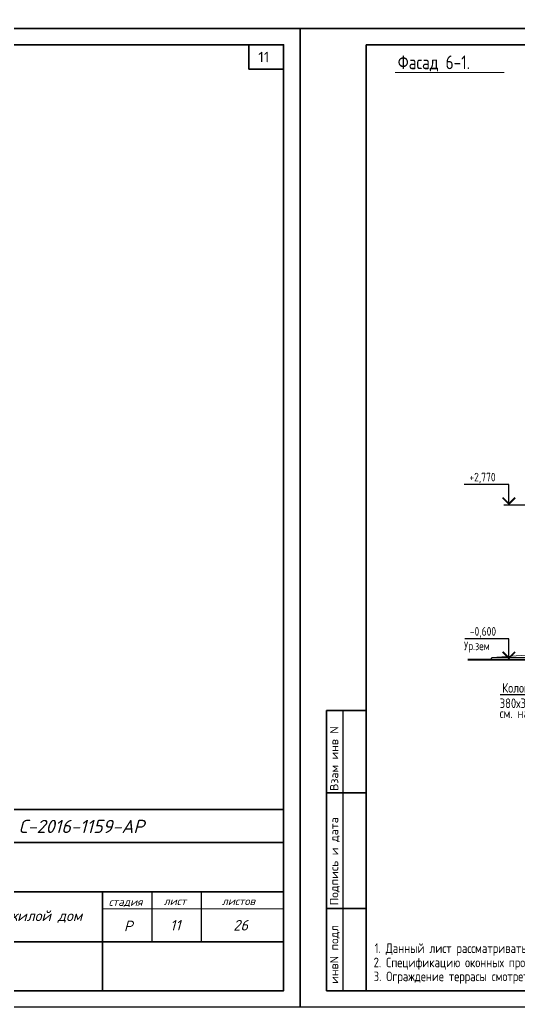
# Model space of a CAD drawing. Extents: x -12289450 to -10763036, y -7834513 to -6150123.
# Drawn here: x -11152186 to -11141270, y -7715920 to -7694349 of the extents above; entities that cross this region are included whole.
import ezdxf
from ezdxf.enums import TextEntityAlignment as Align

# ---------------------------------------------------------------- set-up
doc = ezdxf.new("R2010")
doc.units = 0
doc.header["$LTSCALE"] = 25
for name, color, linetype in [('003-ТЕКСТ', 7, 'Continuous'), ('Annotation - Text', 7, 'Continuous'), ('ArchiCAD', 7, 'Continuous'), ('EEE', 7, 'Continuous'), ('kassa', 7, 'Continuous'), ('Новое', 51, 'Continuous'), ('Примечания', 7, 'Continuous')]:
    doc.layers.add(name, color=color, linetype=linetype)
doc.layers.add('Интерьер - Лестница_Ном_пера__21', color=7, linetype='Continuous', lineweight=40)
doc.styles.add('gismo', font='isocpeui.ttf')
doc.styles.add('GOST 2.304', font='cs_gost2304.shx')
doc.styles.add('SIMP701', font='simplex701.shx')
doc.styles.get("Standard").update_dxf_attribs({"font": 'arial.ttf'})

msp = doc.modelspace()

# ---------------------------------------------------------------- linework, layer by layer
at = {"lineweight": 25, "ltscale": 20}
msp.add_line((-11139910.5, -7709098.6), (-11141685.2, -7709098.6), dxfattribs=at)
at = {"layer": 'ArchiCAD', "color": 7, "linetype": 'Continuous', "lineweight": 35}
for p, q in [((-11145482.9, -7709440), (-11144619, -7709440)), ((-11145482.9, -7709440), (-11145482.9, -7715559.9)), ((-11145483, -7711239.9), (-11144619, -7711239.9)), ((-11159738.8, -7711599.9), (-11146419, -7711599.9)), ((-11155058.8, -7712319.9), (-11146419, -7712319.9)), ((-11159738.8, -7713399.9), (-11146419, -7713399.9)), ((-11150378.9, -7713399.9), (-11150378.9, -7715559.9)), ((-11145483, -7713759.9), (-11144619, -7713759.9)), ((-11155058.8, -7714491.3), (-11146419, -7714491.3)), ((-11145483, -7715559.9), (-11144619, -7715559.9))]:
    msp.add_line(p, q, dxfattribs=at)
for points in [[(-11174858.9, -7694896.2), (-11146419, -7694896.2), (-11146419, -7715560.1), (-11174858.9, -7715560.1)], [(-11144619, -7694896.2), (-11116179.1, -7694896.2), (-11116179.1, -7715560.1), (-11144619, -7715560.1)], [(-11146419, -7715559.9), (-11159738.8, -7715559.9), (-11159738.8, -7711599.9), (-11146419, -7711599.9), (-11146419, -7715559.9)]]:
    msp.add_lwpolyline(points, close=True, dxfattribs=at)
at = {"layer": 'ArchiCAD', "color": 7, "linetype": 'Continuous', "lineweight": 35, "extrusion": (1, 0, 0), "elevation": -11147180.8}
msp.add_lwpolyline([(-7694896.2, 0), (-7695429.4, 0)], dxfattribs=at)
at = {"layer": 'ArchiCAD', "color": 7, "linetype": 'Continuous', "lineweight": 35, "extrusion": (0, 1, 0), "elevation": -7695429.4}
msp.add_lwpolyline([(11147180.8, 0), (11146419, 0)], dxfattribs=at)
at = {"layer": 'EEE', "lineweight": 15}
msp.add_line((-11143979.4, -7695500.8), (-11141600.3, -7695500.8), dxfattribs=at)
at = {"layer": 'kassa', "lineweight": 15}
msp.add_line((-11150378.9, -7713771.3), (-11146419, -7713771.3), dxfattribs=at)
at = {"layer": 'Интерьер - Лестница_Ном_пера__21', "lineweight": 9}
for p, q in [((-11141885.9, -7708300.7), (-11141865.9, -7708280.7)), ((-11141885.9, -7708320.7), (-11141885.9, -7708300.7)), ((-11141865.9, -7708280.7), (-11140915.9, -7708212.9))]:
    msp.add_line(p, q, dxfattribs=at)
at = {"layer": 'Интерьер - Лестница_Ном_пера__21', "linetype": 'Continuous'}
for points in [[(-11142390.8, -7708320.7), (-11140695.9, -7708320.7)], [(-11141858.6, -7708320.7), (-11140695.9, -7708320.7)]]:
    msp.add_lwpolyline(points, dxfattribs=at)
at = {"layer": 'Интерьер - Лестница_Ном_пера__21', "lineweight": 0}
msp.add_lwpolyline([(-11141865.9, -7708280.7), (-11140675.9, -7708280.7)], dxfattribs=at)
at = {"layer": 'Новое', "color": 7, "linetype": 'Continuous'}
for p, q in [((-11145123, -7709440), (-11145123, -7715559.9)), ((-11149298.9, -7713399.9), (-11149298.9, -7714491.3)), ((-11148219, -7713399.9), (-11148219, -7714491.3))]:
    msp.add_line(p, q, dxfattribs=at)
for points in [[(-11172518.9, -7672261.3), (-11141019, -7672261.3), (-11141019, -7694536.2), (-11172518.9, -7694536.2)], [(-11172518.9, -7672261.3), (-11141019, -7672261.3), (-11141019, -7694536.2), (-11172518.9, -7694536.2)], [(-11176298.9, -7694536.2), (-11146059, -7694536.2), (-11146059, -7715920.1), (-11176298.9, -7715920.1)], [(-11176298.9, -7694536.2), (-11146059, -7694536.2), (-11146059, -7715920.1), (-11176298.9, -7715920.1)], [(-11176298.9, -7694536.2), (-11146059, -7694536.2), (-11146059, -7715920.1), (-11176298.9, -7715920.1)], [(-11176298.9, -7694536.2), (-11146059, -7694536.2), (-11146059, -7715920.1), (-11176298.9, -7715920.1)], [(-11146059, -7694536.2), (-11115819.1, -7694536.2), (-11115819.1, -7715920.1), (-11146059, -7715920.1)], [(-11146059, -7694536.2), (-11115819.1, -7694536.2), (-11115819.1, -7715920.1), (-11146059, -7715920.1)]]:
    msp.add_lwpolyline(points, close=True, dxfattribs=at)
at = {"layer": 'Примечания', "linetype": 'Continuous', "lineweight": 25, "ltscale": 75}
for p, q in [((-11141495.4, -7704500.7), (-11142472.3, -7704500.7)), ((-11141495.4, -7704950.7), (-11141495.4, -7704500.7)), ((-11140418.1, -7704950.7), (-11141607.9, -7704950.7)), ((-11141495.4, -7707870.7), (-11142462.9, -7707870.7)), ((-11141495.4, -7708320.7), (-11141495.4, -7707870.7))]:
    msp.add_line(p, q, dxfattribs=at)
at = {"layer": 'Примечания', "linetype": 'Continuous', "lineweight": 25, "ltscale": 75, "const_width": 37.5}
for points in [[(-11141632.1, -7704787.5), (-11141495.4, -7704924.2), (-11141358.6, -7704787.5)], [(-11141632.1, -7708157.5), (-11141495.4, -7708294.2), (-11141358.6, -7708157.5)]]:
    msp.add_lwpolyline(points, dxfattribs=at)

# ---------------------------------------------------------------- texts
at = {"insert": (-11146971.9, -7695048.5), "char_height": 228.541, "width": 435.317, "attachment_point": 1}
msp.add_mtext('{\\Fsimplex|c0;11}', dxfattribs=at)
at = {"layer": '003-ТЕКСТ', "lineweight": 30, "style": 'SIMP701'}
for s, height, p in [('Взам инв N', 180, (-11145225.1, -7711193.5)), ('Подпись и дата', 179.997, (-11145225.1, -7713694.6)), ('инвN подл', 180, (-11145225.1, -7715406.7))]:
    msp.add_text(s, height=height, rotation=90, dxfattribs=at).set_placement(p)
at = {"layer": 'Annotation - Text', "color": 0, "lineweight": 25}
for s, height, style, p in [('Фасад 6-1.', 300, 'GOST 2.304', (-11143924.9, -7695428.4)), ('Колонна К2', 210, 'GOST 2.304', (-11141642, -7709049)), ('380х380', 210, 'GOST 2.304', (-11141699.4, -7709384.4)), ('см. на л. АР-18', 210, 'GOST 2.304', (-11141697.9, -7709605)), ('С-2016-1159-АР', 288.596, 'gismo', (-11152206.9, -7712114.5)), ('стадия', 173.16, 'gismo', (-11150242.3, -7713706.2)), ('лист', 173.16, 'gismo', (-11149041.5, -7713688.6)), ('листов', 173.16, 'gismo', (-11147770.1, -7713688.6)), ('Приусадебный жилой дом', 230.877, 'gismo', (-11154656.5, -7714037.7)), ('Р', 230.9, 'gismo', (-11149909.1, -7714260.2)), ('11', 230.88, 'gismo', (-11148901.2, -7714244.2)), ('26', 230.88, 'gismo', (-11147520.6, -7714244.2)), ('1. Данный лист рассматривать совместно с листами АР-1,2,3,4,5,6,7,9-16,18.', 210, 'GOST 2.304', (-11144429.9, -7714735.7)), ('2. Спецификацию оконных проемов смотреть на листе АР-16.', 210, 'GOST 2.304', (-11144452.7, -7715046.3)), ('3. Ограждение террасы смотреть на листе АР-18.', 210, 'GOST 2.304', (-11144452.7, -7715350.4))]:
    msp.add_text(s, height=height, dxfattribs=dict(at, style=style)).set_placement(p)
at = {"layer": 'Примечания', "linetype": 'Continuous', "lineweight": 25, "ltscale": 75, "style": 'GOST 2.304'}
for s, p in [('+2,770', (-11142359.8, -7704433.2)), ('-0,600', (-11142350.4, -7707803.2))]:
    msp.add_text(s, height=187.5, dxfattribs=at).set_placement(p)
msp.add_text('Ур.зем', height=187.5, dxfattribs=at).set_placement((-11142478.5, -7707933.1), align=Align.TOP_LEFT)

doc.saveas('drawing.dxf')
